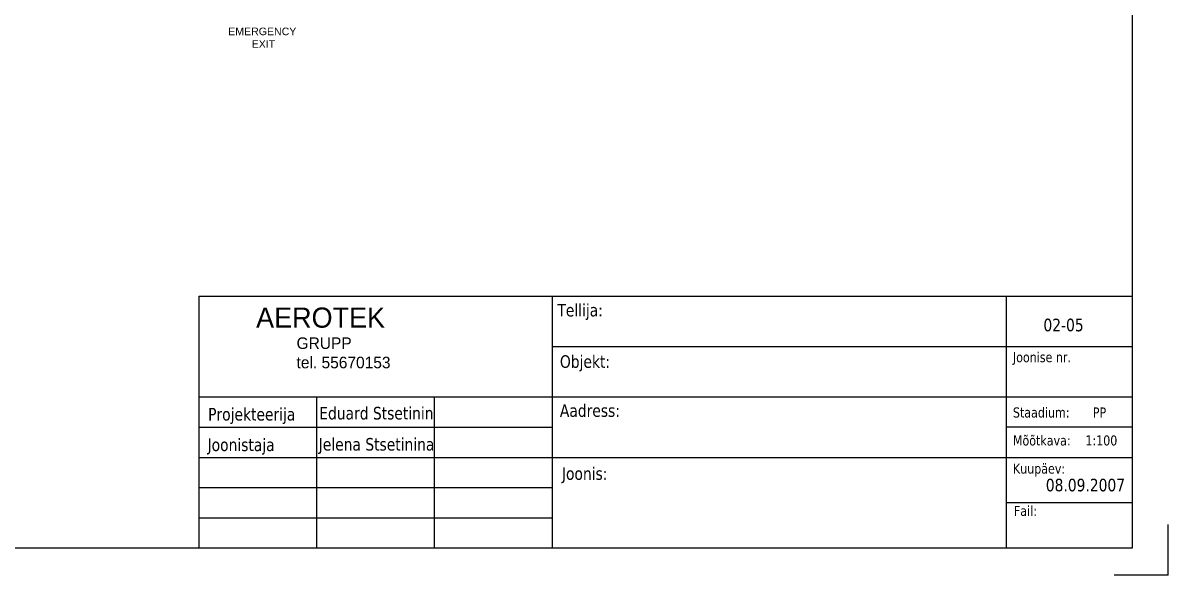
# Model space of a CAD drawing. Header units: millimetres. Extents: x 64632 to 106632, y -11124 to 18576.
# Drawn here: x 83931 to 106632, y -11124 to -173 of the extents above; entities that cross this region are included whole.
import ezdxf

# ---------------------------------------------------------------- set-up
doc = ezdxf.new("R2010")
doc.units = ezdxf.units.MM
doc.layers.add('0_RAAM', color=250, linetype='Continuous')
doc.layers.add('Xref', color=7, linetype='Continuous')
doc.styles.add('Kirjanurk', font='verdana.ttf', dxfattribs={"height": 500})
doc.styles.add('Logo', font='vinet.ttf')
doc.styles.add('ROMANS', font='arial.ttf')

msp = doc.modelspace()

# ---------------------------------------------------------------- linework, layer by layer
at = {"layer": '0_RAAM', "color": 7, "ltscale": 3}
for p, q in [((105921, 18057), (105921, -10590)), ((105921, -10590), (67053, -10590))]:
    msp.add_line(p, q, dxfattribs=at)
at = {"layer": '0_RAAM', "color": 7, "ltscale": 0.35}
for p, q in [((87421, -5590), (105921, -5590)), ((87421, -5590), (87421, -10590)), ((94421, -5590), (94421, -10590)), ((103421, -5590), (103421, -10580)), ((94421, -6590), (105921, -6590)), ((87421, -7590), (105921, -7590)), ((89751, -7590), (89751, -10590)), ((92081, -7590), (92081, -10590)), ((87421, -8190), (94421, -8190)), ((105921, -8190), (103421, -8190)), ((87421, -8790), (94421, -8790)), ((94421, -8790), (105921, -8790)), ((87421, -9390), (94421, -9390)), ((105921, -9690), (103421, -9690)), ((87421, -9990), (94421, -9990))]:
    msp.add_line(p, q, dxfattribs=at)
at = {"layer": 'Defpoints', "color": 1, "linetype": 'ByBlock', "ltscale": 40}
for q in [(106632, -10120), (105565, -11124)]:
    msp.add_line((106632, -11124), q, dxfattribs=at)

# ---------------------------------------------------------------- texts
at = {"layer": '0_RAAM', "color": 7, "ltscale": 0.35, "style": 'Kirjanurk', "width": 0.8}
for s, height, p in [('Tellija:', 250, (94526, -5995)), ('02-05', 250, (104161, -6289)), ('Objekt:', 250, (94576, -7014)), ('Joonise nr.', 200, (103556, -6902)), ('Projekteerija', 250, (87603, -8059)), ('Eduard Stsetinin', 250, (89806, -8038)), ('Aadress:', 250, (94576, -7986)), ('Staadium:', 200, (103556, -7999)), ('PP', 200, (105139, -7999)), ('Jelena Stsetinina', 250, (89795, -8655)), ('Mõõtkava:', 200, (103556, -8554)), ('1:100', 200, (104993, -8554)), ('Joonistaja', 250, (87592, -8665)), ('Joonis:', 250, (94616, -9235)), ('Kuupäev:', 200, (103556, -9112)), ('08.09.2007', 250, (104208, -9463)), ('Fail:', 200, (103576, -9951))]:
    msp.add_text(s, height=height, dxfattribs=at).set_placement(p)
at = {"layer": '0_RAAM', "color": 7, "ltscale": 0.35, "attachment_point": 1, "style": 'Logo'}
for s, insert, char_height, width in [('AEROTEK', (88554, -5818), 400, 4520), ('GRUPP\\Ptel. 55670153', (89356, -6410), 229.82, 3488.95)]:
    msp.add_mtext(s, dxfattribs=dict(at, insert=insert, char_height=char_height, width=width))
at = {"layer": 'Xref', "insert": (88001, -267), "char_height": 150, "width": 1963.56, "attachment_point": 1, "style": 'ROMANS'}
msp.add_mtext('EMERGENCY\\P        EXIT', dxfattribs=at)

doc.saveas('drawing.dxf')
